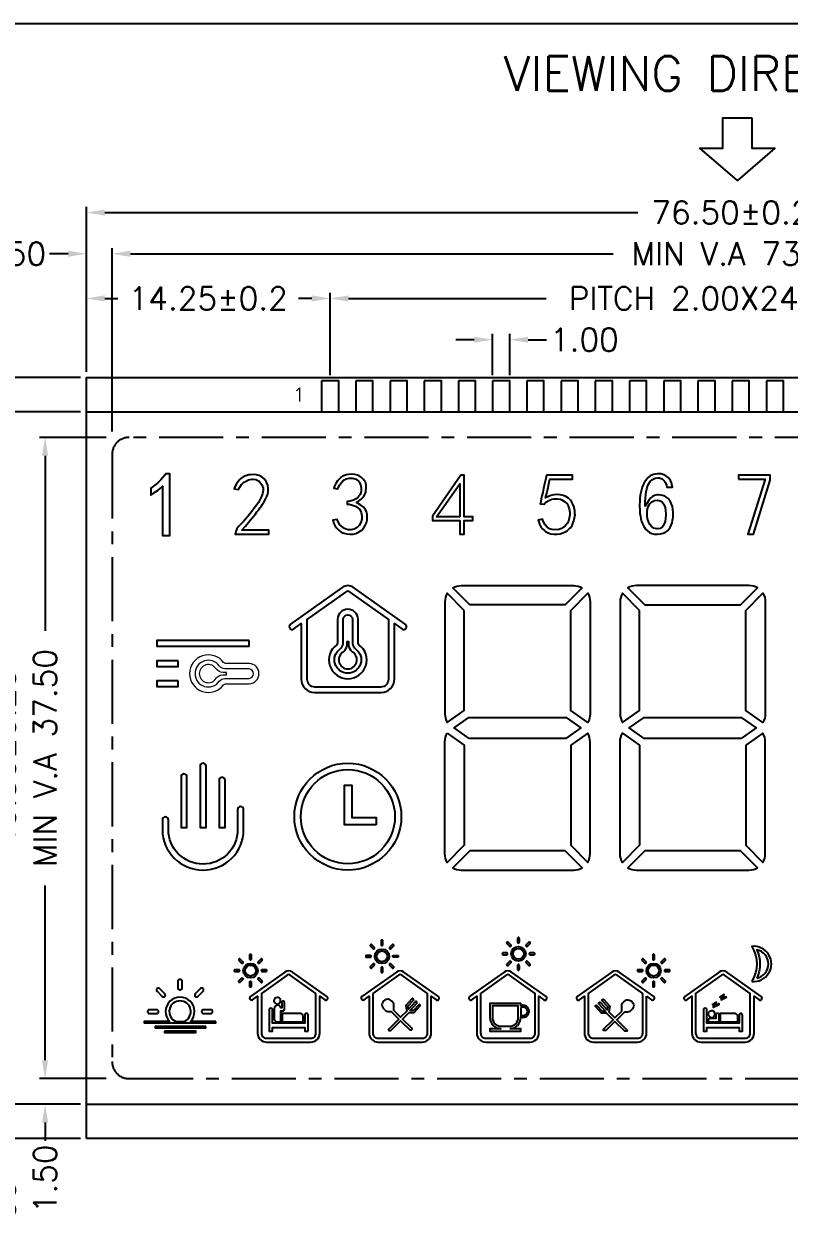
# Model space of a CAD drawing. Header units: millimetres. Extents: x 38 to 574, y 164 to 344.
# Drawn here: x 77.3 to 122.1, y 216 to 285.5 of the extents above; entities that cross this region are included whole.
import ezdxf
from ezdxf.enums import TextEntityAlignment as Align

# ---------------------------------------------------------------- set-up
doc = ezdxf.new("R2010")
doc.units = ezdxf.units.MM
doc.header["$LTSCALE"] = 3
doc.linetypes.add('CENTER', pattern=[2, 1.25, -0.25, 0.25, -0.25])
doc.layers.get('0').update_dxf_attribs({"linetype": 'CONTINUOUS'})
doc.layers.get('DEFPOINTS').update_dxf_attribs({"linetype": 'CONTINUOUS'})
doc.layers.add('DIM', color=3, linetype='CONTINUOUS')
doc.layers.add('DWG', color=7, linetype='CONTINUOUS')
doc.styles.add('ROMAND', font='romans.shx', dxfattribs={"width": 0.85})
doc.styles.add('ROMANS', font='romans.shx')
doc.dimstyles.new('LCDDIM', dxfattribs={"dimtxt": 0.7, "dimasz": 0.56, "dimexe": 0.175, "dimexo": 0.175, "dimgap": 0.14, "dimtad": 0, "dimzin": 0, "dimdsep": 46, "dimtxsty": 'ROMANS', "dimcen": 2.5, "dimadec": 0, "dimazin": 0, "dimtfac": 1, "dimtofl": 0, "dimtmove": 0, "dimatfit": 3, "dimfxl": 0, "dimarcsym": 0})

# ---------------------------------------------------------------- blocks, each defined once
blk = doc.blocks.new('*D4')
at = {"layer": 'DEFPOINTS', "color": 0}
for p in [(80.968, 269.399), (80.968, 264.775), (95.218, 264.575)]:
    blk.add_point(p, dxfattribs=at)
at = {"layer": 'DIM', "color": 0, "lineweight": -2}
for p, q in [((80.968, 265.11), (80.968, 269.734)), ((95.218, 264.91), (95.218, 269.734)), ((82.04, 269.399), (82.816, 269.399)), ((94.146, 269.399), (93.37, 269.399))]:
    blk.add_line(p, q, dxfattribs=at)
at = {"layer": 'DIM', "color": 0}
for points in [[(82.04, 269.577), (82.04, 269.22), (80.968, 269.399)], [(94.146, 269.577), (94.146, 269.22), (95.218, 269.399)]]:
    blk.add_solid(points, dxfattribs=at)
at = {"layer": 'DIM', "color": 0, "insert": (88.093, 269.399), "char_height": 1.34, "attachment_point": 5, "style": 'ROMANS'}
blk.add_mtext('14.25%%P0.2', dxfattribs=at)
blk = doc.blocks.new('*D5')
at = {"layer": 'DEFPOINTS', "color": 0}
for p in [(143.218, 269.399), (95.218, 264.575), (143.218, 264.575)]:
    blk.add_point(p, dxfattribs=at)
at = {"layer": 'DIM', "color": 0, "lineweight": -2}
for p, q in [((95.218, 264.91), (95.218, 269.734)), ((143.218, 264.91), (143.218, 269.734)), ((96.29, 269.399), (107.847, 269.399)), ((142.146, 269.399), (130.589, 269.399))]:
    blk.add_line(p, q, dxfattribs=at)
at = {"layer": 'DIM', "color": 0}
for points in [[(96.29, 269.577), (96.29, 269.22), (95.218, 269.399)], [(142.146, 269.577), (142.146, 269.22), (143.218, 269.399)]]:
    blk.add_solid(points, dxfattribs=at)
at = {"layer": 'DIM', "color": 0, "insert": (119.218, 269.399), "char_height": 1.34, "attachment_point": 5, "style": 'ROMANS'}
blk.add_mtext('PITCH 2.00X24=48.00', dxfattribs=at)
blk = doc.blocks.new('*D7')
at = {"layer": 'DEFPOINTS', "color": 0}
for p in [(105.718, 266.987), (104.718, 264.575), (105.718, 264.575)]:
    blk.add_point(p, dxfattribs=at)
at = {"layer": 'DIM', "color": 0, "lineweight": -2}
for p, q in [((103.646, 266.987), (102.574, 266.987)), ((104.718, 264.91), (104.718, 267.322)), ((105.718, 264.91), (105.718, 267.322)), ((106.79, 266.987), (107.862, 266.987))]:
    blk.add_line(p, q, dxfattribs=at)
at = {"layer": 'DIM', "color": 0}
for points in [[(103.646, 267.165), (103.646, 266.808), (104.718, 266.987)], [(106.79, 267.165), (106.79, 266.808), (105.718, 266.987)]]:
    blk.add_solid(points, dxfattribs=at)
at = {"layer": 'DIM', "color": 0, "insert": (110.076, 266.987), "char_height": 1.34, "attachment_point": 5, "style": 'ROMANS'}
blk.add_mtext('1.00', dxfattribs=at)
blk = doc.blocks.new('*D11')
at = {"layer": 'DEFPOINTS', "color": 0}
for p in [(80.968, 272.011), (80.968, 264.775), (82.468, 261.275)]:
    blk.add_point(p, dxfattribs=at)
at = {"layer": 'DIM', "color": 0, "lineweight": -2}
for p, q in [((80.968, 265.11), (80.968, 272.346)), ((82.468, 261.61), (82.468, 272.346)), ((79.896, 272.011), (78.824, 272.011)), ((83.54, 272.011), (84.612, 272.011))]:
    blk.add_line(p, q, dxfattribs=at)
at = {"layer": 'DIM', "color": 0}
for points in [[(79.896, 272.189), (79.896, 271.832), (80.968, 272.011)], [(83.54, 272.189), (83.54, 271.832), (82.468, 272.011)]]:
    blk.add_solid(points, dxfattribs=at)
at = {"layer": 'DIM', "color": 0, "insert": (76.61, 272.011), "char_height": 1.34, "attachment_point": 5, "style": 'ROMANS'}
blk.add_mtext('1.50', dxfattribs=at)
blk = doc.blocks.new('*D12')
at = {"layer": 'DEFPOINTS', "color": 0}
for p in [(82.468, 223.775), (78.556, 222.275), (80.968, 222.275)]:
    blk.add_point(p, dxfattribs=at)
at = {"layer": 'DIM', "color": 0, "lineweight": -2}
for p, q in [((78.556, 224.847), (78.556, 225.919)), ((82.133, 223.775), (78.221, 223.775)), ((80.633, 222.275), (78.221, 222.275)), ((78.556, 221.203), (78.556, 220.131))]:
    blk.add_line(p, q, dxfattribs=at)
at = {"layer": 'DIM', "color": 0}
for points in [[(78.377, 224.847), (78.735, 224.847), (78.556, 223.775)], [(78.377, 221.203), (78.735, 221.203), (78.556, 222.275)]]:
    blk.add_solid(points, dxfattribs=at)
at = {"layer": 'DIM', "color": 0, "insert": (78.556, 217.916), "char_height": 1.34, "attachment_point": 5, "rotation": 90, "style": 'ROMANS'}
blk.add_mtext('1.50', dxfattribs=at)
blk = doc.blocks.new('*D13')
at = {"layer": 'DEFPOINTS', "color": 0}
for p in [(78.556, 261.275), (82.468, 261.275), (82.468, 223.775)]:
    blk.add_point(p, dxfattribs=at)
at = {"layer": 'DIM', "color": 0, "lineweight": -2}
for p, q in [((82.133, 261.275), (78.221, 261.275)), ((78.556, 260.203), (78.556, 249.971)), ((78.556, 224.847), (78.556, 235.078)), ((82.133, 223.775), (78.221, 223.775))]:
    blk.add_line(p, q, dxfattribs=at)
at = {"layer": 'DIM', "color": 0}
for points in [[(78.377, 260.203), (78.735, 260.203), (78.556, 261.275)], [(78.377, 224.847), (78.735, 224.847), (78.556, 223.775)]]:
    blk.add_solid(points, dxfattribs=at)
at = {"layer": 'DIM', "color": 0, "insert": (78.556, 242.525), "char_height": 1.34, "attachment_point": 5, "rotation": 90, "style": 'ROMANS'}
blk.add_mtext('MIN V.A 37.50', dxfattribs=at)
blk = doc.blocks.new('*D14')
at = {"layer": 'DEFPOINTS', "color": 0}
for p in [(76.144, 262.775), (80.968, 262.775), (80.968, 222.275)]:
    blk.add_point(p, dxfattribs=at)
at = {"layer": 'DIM', "color": 0, "lineweight": -2}
for p, q in [((80.633, 262.775), (75.809, 262.775)), ((76.144, 261.703), (76.144, 248.535)), ((76.144, 223.347), (76.144, 236.514)), ((80.633, 222.275), (75.809, 222.275))]:
    blk.add_line(p, q, dxfattribs=at)
at = {"layer": 'DIM', "color": 0}
for points in [[(75.965, 261.703), (76.323, 261.703), (76.144, 262.775)], [(75.965, 223.347), (76.323, 223.347), (76.144, 222.275)]]:
    blk.add_solid(points, dxfattribs=at)
at = {"layer": 'DIM', "color": 0, "insert": (76.144, 242.525), "char_height": 1.34, "attachment_point": 5, "rotation": 90, "style": 'ROMANS'}
blk.add_mtext('40.50%%p0.20', dxfattribs=at)
blk = doc.blocks.new('*D15')
at = {"layer": 'DEFPOINTS', "color": 0}
for p in [(73.732, 264.775), (80.968, 264.775), (80.968, 220.275)]:
    blk.add_point(p, dxfattribs=at)
at = {"layer": 'DIM', "color": 0, "lineweight": -2}
for p, q in [((80.633, 264.775), (73.397, 264.775)), ((73.732, 263.703), (73.732, 248.535)), ((73.732, 221.347), (73.732, 236.514)), ((80.633, 220.275), (73.397, 220.275))]:
    blk.add_line(p, q, dxfattribs=at)
at = {"layer": 'DIM', "color": 0}
for points in [[(73.553, 263.703), (73.911, 263.703), (73.732, 264.775)], [(73.553, 221.347), (73.911, 221.347), (73.732, 220.275)]]:
    blk.add_solid(points, dxfattribs=at)
at = {"layer": 'DIM', "color": 0, "insert": (73.732, 242.525), "char_height": 1.34, "attachment_point": 5, "rotation": 90, "style": 'ROMANS'}
blk.add_mtext('44.50%%p0.20', dxfattribs=at)
blk = doc.blocks.new('*D16')
at = {"layer": 'DEFPOINTS', "color": 0}
for p in [(155.968, 272.011), (82.468, 261.275), (155.968, 261.275)]:
    blk.add_point(p, dxfattribs=at)
at = {"layer": 'DIM', "color": 0, "lineweight": -2}
for p, q in [((82.468, 261.61), (82.468, 272.346)), ((155.968, 261.61), (155.968, 272.346)), ((83.54, 272.011), (111.771, 272.011)), ((154.896, 272.011), (126.664, 272.011))]:
    blk.add_line(p, q, dxfattribs=at)
at = {"layer": 'DIM', "color": 0}
for points in [[(83.54, 272.189), (83.54, 271.832), (82.468, 272.011)], [(154.896, 272.189), (154.896, 271.832), (155.968, 272.011)]]:
    blk.add_solid(points, dxfattribs=at)
at = {"layer": 'DIM', "color": 0, "insert": (119.218, 272.011), "char_height": 1.34, "attachment_point": 5, "style": 'ROMANS'}
blk.add_mtext('MIN V.A 73.50', dxfattribs=at)
blk = doc.blocks.new('*D17')
at = {"layer": 'DEFPOINTS', "color": 0}
for p in [(157.468, 274.423), (80.968, 264.775), (157.468, 264.775)]:
    blk.add_point(p, dxfattribs=at)
at = {"layer": 'DIM', "color": 0, "lineweight": -2}
for p, q in [((80.968, 265.11), (80.968, 274.758)), ((82.04, 274.423), (113.207, 274.423)), ((156.396, 274.423), (125.229, 274.423)), ((157.468, 265.11), (157.468, 274.758))]:
    blk.add_line(p, q, dxfattribs=at)
at = {"layer": 'DIM', "color": 0}
for points in [[(82.04, 274.601), (82.04, 274.244), (80.968, 274.423)], [(156.396, 274.601), (156.396, 274.244), (157.468, 274.423)]]:
    blk.add_solid(points, dxfattribs=at)
at = {"layer": 'DIM', "color": 0, "insert": (119.218, 274.423), "char_height": 1.34, "attachment_point": 5, "style": 'ROMANS'}
blk.add_mtext('76.50%%p0.20', dxfattribs=at)
blk = doc.blocks.new('*D20')
at = {"layer": 'DEFPOINTS', "color": 0}
for p in [(80.968, 222.275), (76.144, 220.275), (80.968, 220.275)]:
    blk.add_point(p, dxfattribs=at)
at = {"layer": 'DIM', "color": 0, "lineweight": -2}
for p, q in [((76.144, 223.347), (76.144, 224.419)), ((80.633, 222.275), (75.809, 222.275)), ((80.633, 220.275), (75.809, 220.275)), ((76.144, 219.203), (76.144, 218.131))]:
    blk.add_line(p, q, dxfattribs=at)
at = {"layer": 'DIM', "color": 0}
for points in [[(75.965, 223.347), (76.323, 223.347), (76.144, 222.275)], [(75.965, 219.203), (76.323, 219.203), (76.144, 220.275)]]:
    blk.add_solid(points, dxfattribs=at)
at = {"layer": 'DIM', "color": 0, "insert": (76.144, 215.821), "char_height": 1.34, "attachment_point": 5, "rotation": 90, "style": 'ROMANS'}
blk.add_mtext('2.00', dxfattribs=at)
blk = doc.blocks.new('DWG')
at = {"layer": 'DWG'}
for points in [[(4.579, 38.797), (4.467, 38.653), (4.345, 38.516), (4.215, 38.384), (4.076, 38.258), (3.927, 38.138), (3.769, 38.025), (3.769, 37.628), (3.879, 37.696), (4.043, 37.806), (4.196, 37.92), (4.333, 38.033), (4.458, 38.15), (4.458, 35.266), (4.875, 35.266), (4.875, 38.861), (4.624, 38.861)], [(9.953, 38.813), (9.789, 38.822), (9.598, 38.812), (9.494, 38.801), (9.322, 38.76), (9.169, 38.692), (9.03, 38.597), (8.972, 38.543), (8.869, 38.425), (8.775, 38.281), (8.689, 38.111), (8.644, 37.995), (8.903, 37.954), (8.963, 38.086), (9.076, 38.247), (9.214, 38.372), (9.295, 38.427), (9.473, 38.513), (9.665, 38.552), (9.71, 38.557), (9.91, 38.53), (10.093, 38.437), (10.141, 38.389), (10.26, 38.229), (10.329, 38.037), (10.329, 37.895), (10.295, 37.705), (10.22, 37.499), (10.208, 37.468), (10.141, 37.339), (10.054, 37.193), (9.946, 37.033), (9.817, 36.857), (9.668, 36.665), (9.579, 36.551), (9.439, 36.377), (9.308, 36.222), (9.187, 36.083), (9.075, 35.964), (8.973, 35.866), (8.899, 35.79), (8.794, 35.648), (8.73, 35.501), (8.7, 35.343), (8.7, 35.336), (10.671, 35.336), (10.671, 35.573), (9.085, 35.573), (9.296, 35.816), (9.455, 36.002), (9.602, 36.178), (9.738, 36.343), (9.861, 36.497), (9.974, 36.64), (10.075, 36.771), (10.164, 36.892), (10.241, 37.002), (10.306, 37.101), (10.373, 37.204), (10.472, 37.382), (10.549, 37.548), (10.6, 37.702), (10.629, 37.844), (10.629, 38.028), (10.603, 38.2), (10.552, 38.351), (10.506, 38.426), (10.399, 38.57), (10.279, 38.679), (10.278, 38.68), (10.108, 38.761)], [(16.208, 38.542), (16.091, 38.662), (15.948, 38.757), (15.851, 38.793), (15.686, 38.83), (15.509, 38.844), (15.318, 38.834), (15.199, 38.814), (15.033, 38.759), (14.896, 38.677), (14.777, 38.563), (14.683, 38.449), (14.589, 38.303), (14.505, 38.14), (14.466, 38.039), (14.702, 37.999), (14.794, 38.202), (14.905, 38.367), (15.034, 38.493), (15.182, 38.571), (15.372, 38.619), (15.569, 38.614), (15.763, 38.547), (15.922, 38.42), (16.026, 38.253), (16.069, 38.053), (16.06, 37.839), (15.998, 37.652), (15.882, 37.496), (15.774, 37.415), (15.61, 37.335), (15.417, 37.279), (15.255, 37.255), (15.255, 37.103), (15.353, 37.085), (15.558, 37.036), (15.731, 36.972), (15.876, 36.889), (15.977, 36.78), (16.069, 36.606), (16.112, 36.402), (16.106, 36.211), (16.052, 36.021), (15.95, 35.853), (15.83, 35.722), (15.657, 35.627), (15.46, 35.595), (15.276, 35.602), (15.087, 35.665), (14.931, 35.78), (14.822, 35.894), (14.715, 36.059), (14.662, 36.193), (14.413, 36.151), (14.413, 36.15), (14.468, 35.969), (14.541, 35.813), (14.635, 35.681), (14.752, 35.571), (14.759, 35.565), (14.902, 35.464), (15.053, 35.395), (15.217, 35.352), (15.4, 35.337), (15.424, 35.336), (15.598, 35.346), (15.76, 35.385), (15.915, 35.454), (16.063, 35.554), (16.096, 35.581), (16.214, 35.706), (16.305, 35.844), (16.37, 36.001), (16.412, 36.176), (16.419, 36.297), (16.411, 36.481), (16.375, 36.642), (16.315, 36.78), (16.295, 36.808), (16.181, 36.938), (16.046, 37.042), (15.782, 37.183), (15.917, 37.273), (16.073, 37.394), (16.192, 37.521), (16.277, 37.653), (16.329, 37.795), (16.346, 37.87), (16.363, 38.048), (16.352, 38.217), (16.31, 38.378), (16.301, 38.397)], [(21.885, 38.792), (20.227, 36.394), (20.227, 36.13), (21.836, 36.13), (21.836, 35.336), (22.093, 35.336), (22.093, 36.13), (22.594, 36.13), (22.594, 36.347), (22.093, 36.347), (22.093, 38.792)], [(21.836, 36.347), (20.462, 36.347), (21.836, 38.285)], [(26.894, 38.791), (26.85, 38.587), (26.785, 38.287), (26.728, 38.019), (26.677, 37.782), (26.633, 37.579), (26.594, 37.408), (26.563, 37.27), (26.538, 37.162), (26.527, 37.122), (26.768, 37.095), (26.866, 37.203), (27.029, 37.314), (27.215, 37.38), (27.323, 37.402), (27.524, 37.413), (27.71, 37.38), (27.788, 37.352), (27.957, 37.253), (28.104, 37.104), (28.164, 36.998), (28.231, 36.815), (28.263, 36.607), (28.258, 36.472), (28.23, 36.277), (28.175, 36.096), (28.115, 35.984), (27.992, 35.829), (27.836, 35.709), (27.784, 35.68), (27.614, 35.617), (27.417, 35.595), (27.2, 35.615), (27.074, 35.654), (26.932, 35.746), (26.813, 35.887), (26.717, 36.068), (26.667, 36.225), (26.419, 36.156), (26.43, 36.111), (26.492, 35.928), (26.57, 35.775), (26.664, 35.65), (26.776, 35.55), (26.839, 35.504), (26.996, 35.417), (27.156, 35.362), (27.322, 35.335), (27.333, 35.335), (27.525, 35.337), (27.695, 35.362), (27.856, 35.415), (27.945, 35.452), (28.096, 35.538), (28.23, 35.652), (28.293, 35.714), (28.388, 35.852), (28.462, 36.022), (28.493, 36.112), (28.537, 36.288), (28.563, 36.462), (28.561, 36.522), (28.55, 36.706), (28.522, 36.88), (28.509, 36.92), (28.443, 37.087), (28.365, 37.256), (28.302, 37.334), (28.178, 37.446), (28.018, 37.543), (27.872, 37.595), (27.698, 37.639), (27.522, 37.661), (27.487, 37.661), (27.323, 37.641), (27.152, 37.595), (26.834, 37.467), (26.913, 37.736), (26.955, 37.897), (26.997, 38.076), (27.039, 38.277), (27.094, 38.552), (28.417, 38.552), (28.417, 38.791)], [(33.25, 38.61), (33.421, 38.634), (33.485, 38.632), (33.665, 38.574), (33.794, 38.441), (33.84, 38.374), (33.912, 38.206), (33.927, 38.088), (34.253, 38.088), (34.245, 38.187), (34.203, 38.336), (34.137, 38.475), (34.044, 38.606), (34.001, 38.652), (33.881, 38.75), (33.751, 38.818), (33.607, 38.86), (33.444, 38.874), (33.386, 38.873), (33.229, 38.852), (33.088, 38.809), (32.959, 38.743), (32.843, 38.654), (32.739, 38.542), (32.644, 38.402), (32.615, 38.351), (32.55, 38.221), (32.494, 38.084), (32.447, 37.937), (32.409, 37.78), (32.379, 37.612), (32.357, 37.436), (32.344, 37.249), (32.34, 37.051), (32.34, 36.98), (32.347, 36.768), (32.362, 36.572), (32.386, 36.392), (32.417, 36.227), (32.457, 36.078), (32.504, 35.945), (32.559, 35.829), (32.621, 35.727), (32.689, 35.64), (32.8, 35.529), (32.922, 35.445), (33.056, 35.385), (33.202, 35.348), (33.363, 35.335), (33.389, 35.337), (33.565, 35.352), (33.717, 35.391), (33.85, 35.453), (33.965, 35.537), (34.064, 35.646), (34.119, 35.728), (34.184, 35.857), (34.235, 36.001), (34.271, 36.16), (34.293, 36.336), (34.3, 36.528), (34.299, 36.603), (34.284, 36.786), (34.253, 36.95), (34.205, 37.097), (34.143, 37.23), (34.064, 37.346), (34, 37.417), (33.883, 37.512), (33.753, 37.579), (33.607, 37.62), (33.444, 37.634), (33.371, 37.631), (33.216, 37.6), (33.084, 37.539), (32.993, 37.466), (32.892, 37.348), (32.663, 36.977), (32.663, 37.229), (32.675, 37.446), (32.694, 37.644), (32.722, 37.823), (32.758, 37.988), (32.805, 38.133), (32.859, 38.263), (32.96, 38.41), (33.095, 38.534)], [(38.112, 38.557), (39.673, 38.557), (38.662, 35.336), (39.001, 35.336), (39.971, 38.498), (39.971, 38.798), (38.112, 38.798)], [(33.826, 36.899), (33.856, 36.725), (33.866, 36.528), (33.866, 36.471), (33.853, 36.259), (33.825, 36.082), (33.78, 35.94), (33.719, 35.834), (33.669, 35.776), (33.534, 35.677), (33.384, 35.644), (33.339, 35.646), (33.179, 35.681), (33.047, 35.765), (32.943, 35.897), (32.915, 35.941), (32.854, 36.076), (32.809, 36.232), (32.782, 36.41), (32.774, 36.611), (32.775, 36.648), (32.797, 36.82), (32.854, 36.976), (32.943, 37.116), (32.949, 37.125), (33.063, 37.236), (33.207, 37.303), (33.384, 37.325), (33.489, 37.313), (33.63, 37.245), (33.74, 37.116), (33.777, 37.044)], [(9.515, 29.122), (4.126, 29.122), (4.126, 28.79), (9.515, 28.79)], [(5.369, 27.942), (4.126, 27.942), (4.126, 27.609), (5.369, 27.609)], [(5.369, 26.761), (4.126, 26.761), (4.126, 26.429), (5.369, 26.429)], [(28.036, 23.398), (22.369, 23.398), (21.493, 24.014), (22.361, 24.624), (28.044, 24.624), (28.912, 24.014)], [(38.275, 23.398), (32.608, 23.398), (31.732, 24.014), (32.6, 24.624), (38.283, 24.624), (39.151, 24.014)], [(16.933, 18.351), (15.087, 18.351), (15.087, 20.664), (15.524, 20.664), (15.524, 18.765), (16.933, 18.765)], [(37.313, 8.265), (37.19, 8.204), (37.272, 8.419), (37.02, 8.267), (37.186, 8.338), (37.105, 8.183), (37.105, 8.106), (37.426, 8.265)], [(36.572, 7.817), (36.816, 7.973), (36.745, 7.758), (36.849, 7.81), (36.977, 7.895), (36.977, 7.817), (36.658, 7.658), (36.658, 7.738), (36.716, 7.858)], [(6.982, 6.552), (4.029, 6.552), (4.029, 6.476), (6.982, 6.476)], [(4.561, 6.278), (4.561, 6.202), (6.397, 6.202), (6.397, 6.278)]]:
    blk.add_lwpolyline(points, close=True, dxfattribs=at)
for points in [[(14.953, 32.228), (11.928, 30.071, 1), (12.122, 29.8), (12.557, 30.111), (12.557, 26.869, 0.414214), (13.343, 26.084), (17.226, 26.084, 0.414214), (18.012, 26.869), (18.012, 30.111), (18.447, 29.8, 1), (18.641, 30.071), (15.616, 32.228, 0.320007)], [(15.146, 31.957), (12.89, 30.348), (12.89, 26.869, 0.414214), (13.343, 26.417), (17.226, 26.417, 0.414214), (17.679, 26.869), (17.679, 30.348), (15.423, 31.957, 0.320007)], [(28.984, 32.198), (27.995, 31.202), (22.411, 31.202), (21.421, 32.198, -0.136063), (21.913, 32.334), (28.492, 32.334, -0.136063)], [(38.732, 32.334), (32.152, 32.334, 0.136063), (31.66, 32.198), (32.65, 31.202), (38.234, 31.202), (39.223, 32.198, 0.136063)], [(22.09, 30.885), (21.1, 31.88, 0.139094), (20.958, 31.379), (20.958, 24.833, 0.139094), (21.1, 24.331), (22.09, 25.027)], [(28.315, 30.885), (29.305, 31.88, -0.139094), (29.447, 31.379), (29.447, 24.833, -0.139094), (29.305, 24.331), (28.315, 25.027)], [(32.329, 30.885), (31.339, 31.88, 0.139094), (31.197, 31.379), (31.197, 24.833, 0.139094), (31.339, 24.331), (32.329, 25.027)], [(38.554, 30.885), (39.544, 31.88, -0.139094), (39.686, 31.379), (39.686, 24.833, -0.139094), (39.544, 24.331), (38.554, 25.027)], [(15.882, 30.378, 0.948577), (14.687, 30.378), (14.687, 28.981, -0.214015), (14.632, 28.876, 3.04756), (15.937, 28.876, -0.214015), (15.882, 28.981)], [(15.561, 28.951, 0.202499), (15.736, 28.626, -3.143835), (14.833, 28.626, 0.202499), (15.008, 28.951), (15.008, 30.378, -0.888352), (15.561, 30.378)], [(15.217, 28.831, -0.204472), (15.013, 28.444, 3.624789), (15.556, 28.444, -0.204472), (15.352, 28.831), (15.35, 29.038), (15.219, 29.038)], [(21.1, 23.697), (22.09, 23.001), (22.09, 17.144), (21.1, 16.148, -0.139094), (20.958, 16.649), (20.958, 23.196, -0.139094)], [(28.315, 23.001), (28.315, 17.144), (29.305, 16.148, 0.139094), (29.447, 16.649), (29.447, 23.196, 0.139094), (29.305, 23.697)], [(32.329, 23.001), (32.329, 17.144), (31.339, 16.148, -0.139094), (31.197, 16.649), (31.197, 23.196, -0.139094), (31.339, 23.697)], [(38.554, 23.001), (38.554, 17.144), (39.544, 16.148, 0.139094), (39.686, 16.649), (39.686, 23.196, 0.139094), (39.544, 23.697)], [(6.646, 21.77), (6.646, 18.19), (6.995, 18.19), (6.995, 21.77, 1)], [(5.533, 21.148), (5.533, 18.19), (5.882, 18.19), (5.882, 21.148, 1)], [(7.758, 20.943), (7.758, 18.19), (8.108, 18.19), (8.108, 20.943, 1)], [(4.447, 18.632), (4.447, 18.067, 1), (9.193, 18.067), (9.193, 19.234, 1), (8.844, 19.234), (8.844, 18.067, -1), (4.797, 18.067), (4.797, 18.632, 1)], [(27.995, 16.826), (22.411, 16.826), (21.421, 15.831, 0.136063), (21.913, 15.695), (28.492, 15.695, 0.136063), (28.984, 15.831)], [(38.234, 16.826), (32.65, 16.826), (31.66, 15.831, 0.136063), (32.152, 15.695), (38.732, 15.695, 0.136063), (39.223, 15.831)], [(16.605, 11.252), (16.759, 11.098, 0.414214), (16.832, 11.098), (16.836, 11.102, 0.414214), (16.836, 11.175), (16.682, 11.329, 0.414214), (16.609, 11.329), (16.605, 11.325, 0.414214)], [(17.278, 11.607, 0.414214), (17.226, 11.555), (17.226, 11.336, 0.414214), (17.278, 11.285), (17.284, 11.285, 0.414214), (17.335, 11.336), (17.335, 11.555, 0.414214), (17.284, 11.607)], [(17.88, 11.329), (17.726, 11.175, 0.414214), (17.726, 11.102), (17.73, 11.098, 0.414214), (17.803, 11.098), (17.957, 11.252, 0.414214), (17.957, 11.325), (17.953, 11.329, 0.414214)], [(24.58, 11.4), (24.735, 11.246, 0.414214), (24.808, 11.246), (24.812, 11.25, 0.414214), (24.812, 11.323), (24.658, 11.477, 0.414214), (24.585, 11.477), (24.58, 11.473, 0.414214)], [(25.202, 11.703), (25.202, 11.484, 0.414214), (25.254, 11.433), (25.26, 11.433, 0.414214), (25.311, 11.484), (25.311, 11.703, 0.414214), (25.26, 11.755), (25.254, 11.755, 0.414214)], [(25.856, 11.477), (25.701, 11.323, 0.414214), (25.701, 11.25), (25.705, 11.246, 0.414214), (25.778, 11.246), (25.933, 11.4, 0.414214), (25.933, 11.473), (25.929, 11.477, 0.414214)], [(38.891, 9.187, 1.124329), (38.891, 11.233, -0.295495)], [(8.92, 10.416), (9.074, 10.261, 0.414214), (9.148, 10.261), (9.152, 10.265, 0.414214), (9.152, 10.338), (8.997, 10.493, 0.414214), (8.924, 10.493), (8.92, 10.489, 0.414214)], [(9.542, 10.718), (9.542, 10.5, 0.414214), (9.593, 10.448), (9.599, 10.448, 0.414214), (9.651, 10.5), (9.651, 10.718, 0.414214), (9.599, 10.77), (9.593, 10.77, 0.414214)], [(10.195, 10.493), (10.041, 10.338, 0.414214), (10.041, 10.265), (10.045, 10.261, 0.414214), (10.118, 10.261), (10.272, 10.416, 0.414214), (10.272, 10.489), (10.268, 10.493, 0.414214)], [(16.379, 10.599), (16.598, 10.599, 0.414214), (16.649, 10.65), (16.649, 10.656, 0.414214), (16.598, 10.708), (16.379, 10.708, 0.414214), (16.327, 10.656), (16.327, 10.65, 0.414214)], [(18.183, 10.599), (17.964, 10.599, -0.414214), (17.912, 10.65), (17.912, 10.656, -0.414214), (17.964, 10.708), (18.183, 10.708, -0.414214), (18.235, 10.656), (18.235, 10.65, -0.414214)], [(24.355, 10.747), (24.574, 10.747, 0.414214), (24.625, 10.798), (24.625, 10.804, 0.414214), (24.574, 10.856), (24.355, 10.856, 0.414214), (24.303, 10.804), (24.303, 10.798, 0.414214)], [(26.159, 10.856), (25.94, 10.856, 0.414214), (25.888, 10.804), (25.888, 10.798, 0.414214), (25.94, 10.747), (26.159, 10.747, 0.414214), (26.21, 10.798), (26.21, 10.804, 0.414214)], [(32.481, 10.416), (32.636, 10.261, 0.414214), (32.709, 10.261), (32.713, 10.265, 0.414214), (32.713, 10.338), (32.559, 10.493, 0.414214), (32.486, 10.493), (32.481, 10.489, 0.414214)], [(33.103, 10.718), (33.103, 10.5, 0.414214), (33.155, 10.448), (33.161, 10.448, 0.414214), (33.212, 10.5), (33.212, 10.718, 0.414214), (33.161, 10.77), (33.155, 10.77, 0.414214)], [(33.757, 10.493), (33.602, 10.338, 0.414214), (33.602, 10.265), (33.606, 10.261, 0.414214), (33.679, 10.261), (33.834, 10.416, 0.414214), (33.834, 10.489), (33.83, 10.493, 0.414214)], [(39.195, 9.377, 0.803235), (39.195, 11.042, -0.211105)], [(8.694, 9.762), (8.913, 9.762, 0.414214), (8.965, 9.814), (8.965, 9.819, 0.414214), (8.913, 9.871), (8.694, 9.871, 0.414214), (8.643, 9.819), (8.643, 9.814, 0.414214)], [(12.048, 9.735, 0.320007), (11.606, 9.735), (9.589, 8.297, 1), (9.718, 8.116), (10.009, 8.324), (10.009, 6.162, 0.414214), (10.532, 5.639), (13.121, 5.639, 0.414214), (13.645, 6.162), (13.645, 8.324), (13.935, 8.116, 1), (14.064, 8.297)], [(10.498, 9.871), (10.279, 9.871, 0.414214), (10.228, 9.819), (10.228, 9.814, 0.414214), (10.279, 9.762), (10.498, 9.762, 0.414214), (10.55, 9.814), (10.55, 9.819, 0.414214)], [(16.107, 8.297, 1), (16.236, 8.116), (16.527, 8.324), (16.527, 6.162, 0.414214), (17.05, 5.639), (19.639, 5.639, 0.414214), (20.163, 6.162), (20.163, 8.324), (20.453, 8.116, 1), (20.582, 8.297), (18.566, 9.735, 0.320007), (18.124, 9.735)], [(16.682, 9.977), (16.836, 10.132, 0.414214), (16.836, 10.205), (16.832, 10.209, 0.414214), (16.759, 10.209), (16.605, 10.054, 0.414214), (16.605, 9.981), (16.609, 9.977, 0.414214)], [(17.335, 9.751), (17.335, 9.97, 0.414214), (17.284, 10.022), (17.278, 10.022, 0.414214), (17.226, 9.97), (17.226, 9.751, 0.414214), (17.278, 9.7), (17.284, 9.7, 0.414214)], [(17.957, 10.054), (17.803, 10.209, 0.414214), (17.73, 10.209), (17.726, 10.205, 0.414214), (17.726, 10.132), (17.88, 9.977, 0.414214), (17.953, 9.977), (17.957, 9.981, 0.414214)], [(22.402, 8.297, 1), (22.531, 8.116), (22.821, 8.324), (22.821, 6.162, 0.414214), (23.345, 5.639), (25.934, 5.639, 0.414214), (26.457, 6.162), (26.457, 8.324), (26.748, 8.116, 1), (26.877, 8.297), (24.86, 9.735, 0.320007), (24.418, 9.735)], [(24.658, 10.125), (24.812, 10.279, 0.414214), (24.812, 10.353), (24.808, 10.357, 0.414214), (24.735, 10.357), (24.58, 10.202, 0.414214), (24.58, 10.129), (24.585, 10.125, 0.414214)], [(25.311, 9.899), (25.311, 10.118, 0.414214), (25.26, 10.17), (25.254, 10.17, 0.414214), (25.202, 10.118), (25.202, 9.899, 0.414214), (25.254, 9.848), (25.26, 9.848, 0.414214)], [(25.933, 10.202), (25.778, 10.357, 0.414214), (25.705, 10.357), (25.701, 10.353, 0.414214), (25.701, 10.279), (25.856, 10.125, 0.414214), (25.929, 10.125), (25.933, 10.129, 0.414214)], [(32.745, 8.324), (33.036, 8.116, 1), (33.164, 8.297), (31.148, 9.735, 0.320007), (30.706, 9.735), (28.69, 8.297, 1), (28.818, 8.116), (29.109, 8.324), (29.109, 6.162, 0.414214), (29.633, 5.639), (32.222, 5.639, 0.414214), (32.745, 6.162)], [(32.526, 9.814), (32.526, 9.819, 0.414214), (32.475, 9.871), (32.256, 9.871, 0.414214), (32.204, 9.819), (32.204, 9.814, 0.414214), (32.256, 9.762), (32.475, 9.762, 0.414214)], [(34.06, 9.871), (33.841, 9.871, 0.414214), (33.789, 9.819), (33.789, 9.814, 0.414214), (33.841, 9.762), (34.06, 9.762, 0.414214), (34.111, 9.814), (34.111, 9.819, 0.414214)], [(39.029, 6.162), (39.029, 8.324), (39.32, 8.116, 1), (39.449, 8.297), (37.432, 9.735, 0.320007), (36.99, 9.735), (34.974, 8.297, 1), (35.103, 8.116), (35.393, 8.324), (35.393, 6.162, 0.414214), (35.917, 5.639), (38.506, 5.639, 0.414214)], [(5.585, 9.212), (5.585, 8.783, -0.414214), (5.479, 8.677), (5.474, 8.677, -0.414214), (5.368, 8.783), (5.368, 9.212, -0.414214), (5.474, 9.318), (5.479, 9.318, -0.414214)], [(9.148, 9.372), (9.152, 9.368, -0.414214), (9.152, 9.295), (8.997, 9.14, -0.414214), (8.924, 9.14), (8.92, 9.144, -0.414214), (8.92, 9.217), (9.074, 9.372, -0.414214)], [(9.651, 8.914), (9.651, 9.133, 0.414214), (9.599, 9.185), (9.593, 9.185, 0.414214), (9.542, 9.133), (9.542, 8.914, 0.414214), (9.593, 8.863), (9.599, 8.863, 0.414214)], [(10.195, 9.14, 0.414214), (10.268, 9.14), (10.272, 9.144, 0.414214), (10.272, 9.217), (10.118, 9.372, 0.414214), (10.045, 9.372), (10.041, 9.368, 0.414214), (10.041, 9.295)], [(13.423, 8.482), (11.919, 9.554, 0.320007), (11.735, 9.554), (10.231, 8.482), (10.231, 6.162, 0.414214), (10.532, 5.861), (13.121, 5.861, 0.414214), (13.423, 6.162)], [(16.748, 8.482), (16.748, 6.162, 0.414214), (17.05, 5.861), (19.639, 5.861, 0.414214), (19.941, 6.162), (19.941, 8.482), (18.437, 9.554, 0.320007), (18.252, 9.554)], [(23.043, 8.482), (23.043, 6.162, 0.414214), (23.345, 5.861), (25.934, 5.861, 0.414214), (26.236, 6.162), (26.236, 8.482), (24.732, 9.554, 0.320007), (24.547, 9.554)], [(32.523, 8.482), (31.019, 9.554, 0.320007), (30.835, 9.554), (29.331, 8.482), (29.331, 6.162, 0.414214), (29.633, 5.861), (32.222, 5.861, 0.414214), (32.523, 6.162)], [(32.709, 9.372, 0.414214), (32.636, 9.372), (32.481, 9.217, 0.414214), (32.481, 9.144), (32.486, 9.14, 0.414214), (32.559, 9.14), (32.713, 9.295, 0.414214), (32.713, 9.368)], [(33.212, 8.914), (33.212, 9.133, 0.414214), (33.161, 9.185), (33.155, 9.185, 0.414214), (33.103, 9.133), (33.103, 8.914, 0.414214), (33.155, 8.863), (33.161, 8.863, 0.414214)], [(33.757, 9.14, 0.414214), (33.83, 9.14), (33.834, 9.144, 0.414214), (33.834, 9.217), (33.679, 9.372, 0.414214), (33.606, 9.372), (33.602, 9.368, 0.414214), (33.602, 9.295)], [(38.807, 6.162), (38.807, 8.482), (37.303, 9.554, 0.320007), (37.119, 9.554), (35.615, 8.482), (35.615, 6.162, 0.414214), (35.917, 5.861), (38.506, 5.861, 0.414214)], [(4.585, 8.306), (4.588, 8.309, 0.414214), (4.588, 8.46), (4.285, 8.763, 0.414214), (4.135, 8.763), (4.132, 8.76, 0.414214), (4.132, 8.61), (4.435, 8.306, 0.414214)], [(6.668, 8.763), (6.365, 8.46, 0.414214), (6.365, 8.309), (6.368, 8.306, 0.414214), (6.518, 8.306), (6.822, 8.61, 0.414214), (6.822, 8.76), (6.819, 8.763, 0.414214)], [(7.572, 6.842), (6.512, 6.842), (6.097, 6.842, 2.293002), (4.856, 6.843), (3.389, 6.843), (3.389, 6.767), (7.572, 6.767)], [(5.73, 6.842, 4.755778), (5.223, 6.842)], [(11.098, 7.878, 0.179869), (11.24, 7.873, 0.200639), (11.335, 7.962, 0.168253), (11.356, 8.06, 0.249248), (11.285, 8.215, 0.08665), (11.231, 8.244, 0.1917), (11.085, 8.234, 0.191737), (10.997, 8.156, 0.101433), (10.967, 8.076, 0.166511), (10.981, 7.976, 0.169519)], [(11.508, 8.03), (11.482, 8.03, 0.474701), (11.425, 7.971), (11.425, 7.642), (11.364, 7.642, 0.285151), (11.215, 7.789, 0.401974), (10.973, 7.586), (10.973, 6.991, 0.355494), (11.146, 6.83), (11.375, 6.83), (11.375, 7.469), (11.52, 7.469, 0.284809), (11.589, 7.563), (11.589, 7.964, 0.386109)], [(19.035, 6.349), (19.038, 6.431), (18.48, 6.985), (18.868, 7.37), (19.166, 7.377), (19.506, 7.754, 1), (19.432, 7.821), (19.126, 7.482), (18.919, 7.477), (19.31, 7.912, 1), (19.215, 7.997), (18.824, 7.562), (18.797, 7.736), (19.115, 8.09, 1), (19.025, 8.171), (18.676, 7.783), (18.735, 7.452), (18.372, 7.092), (17.973, 7.488), (17.979, 7.88, 0.169507), (17.691, 8.14, 0.538848), (17.288, 7.731, 0.215452), (17.614, 7.426), (17.822, 7.424), (18.265, 6.985), (17.653, 6.379), (17.678, 6.309), (17.801, 6.313), (18.372, 6.878), (18.902, 6.353)], [(24.746, 6.421, 0.414214), (25.393, 7.068), (25.393, 7.107, 1.486046), (25.393, 7.766), (25.393, 7.9), (23.59, 7.9), (23.59, 7.068, 0.414214), (24.237, 6.421), (23.59, 6.421), (23.59, 6.268), (25.393, 6.268), (25.393, 6.421)], [(23.738, 7.068, 0.414214), (24.237, 6.569), (24.746, 6.569, 0.414214), (25.245, 7.068), (25.245, 7.752), (23.738, 7.752)], [(25.393, 7.652), (25.393, 7.22, 1.797434)], [(31.619, 6.339), (31.594, 6.269), (31.471, 6.272), (30.9, 6.838), (30.37, 6.312), (30.238, 6.309), (30.234, 6.391), (30.793, 6.945), (30.404, 7.33), (30.106, 7.336), (29.766, 7.714, -1), (29.841, 7.781), (30.146, 7.441), (30.354, 7.437), (29.963, 7.871, -1), (30.057, 7.956), (30.448, 7.522), (30.475, 7.696), (30.157, 8.049, -1), (30.247, 8.131), (30.596, 7.743), (30.537, 7.411), (30.9, 7.051), (31.3, 7.448), (31.293, 7.84, -0.169507), (31.582, 8.1, -0.538848), (31.985, 7.691, -0.215452), (31.659, 7.386), (31.45, 7.384), (31.008, 6.945)], [(3.683, 7.31), (4.112, 7.31, 0.414214), (4.218, 7.416), (4.218, 7.42, 0.414214), (4.112, 7.527), (3.683, 7.527, 0.414214), (3.577, 7.42), (3.577, 7.416, 0.414214)], [(7.27, 7.527), (6.841, 7.527, 0.414214), (6.735, 7.42), (6.735, 7.416, 0.414214), (6.841, 7.31), (7.27, 7.31, 0.414214), (7.377, 7.416), (7.377, 7.42, 0.414214)], [(12.96, 6.269), (12.96, 7.234), (12.959, 7.247), (12.955, 7.26), (12.949, 7.272), (12.942, 7.283), (12.932, 7.293), (12.92, 7.301), (12.907, 7.308), (12.893, 7.313), (12.878, 7.316), (12.863, 7.317), (12.848, 7.316), (12.833, 7.313), (12.819, 7.308), (12.806, 7.301), (12.794, 7.293), (12.784, 7.283), (12.777, 7.272), (12.771, 7.26), (12.767, 7.247), (12.766, 7.234), (12.766, 6.74), (10.886, 6.74), (10.886, 7.562, 0.53719), (10.689, 7.562), (10.69, 6.268), (10.886, 6.269), (10.887, 6.494), (12.767, 6.494), (12.767, 6.269)], [(12.676, 7.138, 0.41095), (12.496, 7.316), (11.446, 7.316), (11.446, 6.831), (12.676, 6.831)], [(38.236, 7.323, 0.348074), (38.154, 7.206), (38.154, 6.739), (36.265, 6.739), (36.265, 7.559, 0.169238), (36.18, 7.631, 0.287306), (36.067, 7.554), (36.068, 6.269), (36.264, 6.269), (36.264, 6.489), (38.159, 6.489), (38.159, 6.269), (38.349, 6.269), (38.349, 7.218, 0.375681)], [(36.447, 7.106, 0.169568), (36.59, 7.072, 0.137911), (36.68, 7.127, 0.074681), (36.723, 7.194, 0.042415), (36.734, 7.236, 0.038524), (36.739, 7.302, 0.095307), (36.716, 7.37, 0.272652), (36.605, 7.458, 0.142867), (36.495, 7.456, 0.158519), (36.373, 7.372, 0.132508), (36.346, 7.305, 0.189627), (36.367, 7.201, 0.1187)], [(36.408, 7.012, 0.305983), (36.352, 6.926), (36.352, 6.901, 0.060253), (36.353, 6.894, 0.444821), (36.418, 6.829), (36.945, 6.829, 0.416092), (36.98, 6.867), (36.98, 7.256, 0.413843), (36.908, 7.319), (36.888, 7.319, 0.167569), (36.813, 7.286, 0.142115), (36.796, 7.248), (36.796, 7.012)], [(38.073, 7.135, 0.434243), (37.869, 7.316), (37.052, 7.316), (37.052, 6.826), (38.073, 6.826)]]:
    blk.add_lwpolyline(points, format="xyb", close=True, dxfattribs=at)
at = {"layer": 'DWG', "lineweight": 0}
for points in [[(8.022, 26.533, -0.214015), (8.127, 26.588), (9.524, 26.588, 0.948577), (9.524, 27.783), (8.127, 27.783, -0.214015), (8.022, 27.838, 3.04756)], [(7.773, 27.637, 3.143835), (7.773, 26.734, -0.202499), (8.097, 26.908), (9.524, 26.908, 0.888352), (9.524, 27.462), (8.097, 27.462, -0.202499)], [(7.977, 27.118), (8.184, 27.119), (8.184, 27.251), (7.977, 27.253, -0.204472), (7.59, 27.457, 3.624789), (7.59, 26.913, -0.204472)]]:
    blk.add_lwpolyline(points, format="xyb", close=True, dxfattribs=at)
at = {"layer": 'DWG'}
for centre, radius in [((15.285, 18.82), 3.125), ((15.285, 18.82), 2.752), ((25.257, 10.801), 0.425), ((25.257, 10.801), 0.316), ((17.281, 10.653), 0.425), ((17.281, 10.653), 0.316), ((9.596, 9.816), 0.425), ((9.596, 9.816), 0.316), ((33.158, 9.816), 0.425), ((33.158, 9.816), 0.316)]:
    blk.add_circle(centre, radius, dxfattribs=at)

msp = doc.modelspace()

# ---------------------------------------------------------------- linework, layer by layer
for p, q in [((80.968, 262.775), (157.468, 262.775)), ((80.968, 222.275), (157.468, 222.275))]:
    msp.add_line(p, q)
for points in [[(213.061, 164.304), (213.061, 285.462), (38.055, 285.462), (38.055, 164.304)], [(80.968, 220.275), (80.968, 264.775), (157.468, 264.775), (157.468, 220.275)], [(94.718, 264.575), (94.718, 262.775), (95.718, 262.775), (95.718, 264.575)], [(96.718, 264.575), (96.718, 262.775), (97.718, 262.775), (97.718, 264.575)], [(98.718, 264.575), (98.718, 262.775), (99.718, 262.775), (99.718, 264.575)], [(100.718, 264.575), (100.718, 262.775), (101.718, 262.775), (101.718, 264.575)], [(102.718, 264.575), (102.718, 262.775), (103.718, 262.775), (103.718, 264.575)], [(104.718, 264.575), (104.718, 262.775), (105.718, 262.775), (105.718, 264.575)], [(106.718, 264.575), (106.718, 262.775), (107.718, 262.775), (107.718, 264.575)], [(108.718, 264.575), (108.718, 262.775), (109.718, 262.775), (109.718, 264.575)], [(110.718, 264.575), (110.718, 262.775), (111.718, 262.775), (111.718, 264.575)], [(112.718, 264.575), (112.718, 262.775), (113.718, 262.775), (113.718, 264.575)], [(114.718, 264.575), (114.718, 262.775), (115.718, 262.775), (115.718, 264.575)], [(116.718, 264.575), (116.718, 262.775), (117.718, 262.775), (117.718, 264.575)], [(118.718, 264.575), (118.718, 262.775), (119.718, 262.775), (119.718, 264.575)], [(120.718, 264.575), (120.718, 262.775), (121.718, 262.775), (121.718, 264.575)]]:
    msp.add_lwpolyline(points, close=True)
at = {"ltscale": 0.2}
msp.add_lwpolyline([(119.876, 279.97), (119.876, 278.195), (121.219, 278.195), (119.024, 276.299), (116.828, 278.195), (118.171, 278.195), (118.171, 279.97)], close=True, dxfattribs=at)
at = {"linetype": 'CENTER'}
msp.add_lwpolyline([(83.468, 223.775), (154.968, 223.775, 0.414214), (155.968, 224.775), (155.968, 260.275, 0.414214), (154.968, 261.275), (83.468, 261.275, 0.414214), (82.468, 260.275), (82.468, 224.775, 0.414214)], format="xyb", close=True, dxfattribs=at)

# ---------------------------------------------------------------- block references
at = {"layer": 'DWG'}
msp.add_blockref('DWG', (80.968, 220.275), dxfattribs=at)

# ---------------------------------------------------------------- texts
at = {"ltscale": 0.2, "style": 'ROMAND'}
msp.add_text('VIEWING DIRECTION', height=2.03472, dxfattribs=at).set_placement((105.358, 281.54))
at = {"style": 'ROMANS'}
msp.add_text('1', height=0.804, dxfattribs=at).set_placement((93.386, 263.775), align=Align.MIDDLE)

# ---------------------------------------------------------------- dimensions: what is measured, and where the dimension line sits
at = {"layer": 'DIM'}
dim = msp.add_aligned_dim(p1=(80.968, 264.775), p2=(157.468, 264.775), distance=9.648, text='<>%%p0.20', dimstyle='LCDDIM', override={"dimtxt": 1.34, "dimasz": 1.072, "dimexe": 0.335, "dimexo": 0.335, "dimgap": 0.268, "dimatfit": 0}, dxfattribs=at)
dim.commit()
dim.dimension.update_dxf_attribs({"geometry": '*D17', "text_midpoint": (119.218, 274.423)})
for base, p1, p2, text, picture, middle in [((155.968, 272.011), (82.468, 261.275), (155.968, 261.275), 'MIN V.A <>', '*D16', (119.218, 272.011)), ((143.218, 269.399), (95.218, 264.575), (143.218, 264.575), 'PITCH 2.00X24=<>', '*D5', (119.218, 269.399)), ((80.968, 269.399), (95.218, 264.575), (80.968, 264.775), '<>%%P0.2', '*D4', (88.093, 269.399))]:
    dim = msp.add_linear_dim(base=base, p1=p1, p2=p2, text=text, dimstyle='LCDDIM', override={"dimtxt": 1.34, "dimasz": 1.072, "dimexe": 0.335, "dimexo": 0.335, "dimgap": 0.268, "dimatfit": 0}, dxfattribs=at)
    dim.commit()
    dim.dimension.update_dxf_attribs({"geometry": picture, "text_midpoint": middle})
for base, p1, p2, picture, middle in [((80.968, 272.011), (82.468, 261.275), (80.968, 264.775), '*D11', (76.61, 272.011)), ((105.718, 266.987), (104.718, 264.575), (105.718, 264.575), '*D7', (110.076, 266.987))]:
    dim = msp.add_linear_dim(base=base, p1=p1, p2=p2, dimstyle='LCDDIM', override={"dimtxt": 1.34, "dimasz": 1.072, "dimexe": 0.335, "dimexo": 0.335, "dimgap": 0.268, "dimatfit": 0}, dxfattribs=at)
    dim.commit()
    dim.dimension.update_dxf_attribs({"geometry": picture, "text_midpoint": middle})
for base, p1, p2, text, picture, middle in [((73.732, 264.775), (80.968, 220.275), (80.968, 264.775), '<>%%p0.20', '*D15', (73.732, 242.525)), ((76.144, 262.775), (80.968, 222.275), (80.968, 262.775), '<>%%p0.20', '*D14', (76.144, 242.525)), ((78.556, 261.275), (82.468, 223.775), (82.468, 261.275), 'MIN V.A <>', '*D13', (78.556, 242.525))]:
    dim = msp.add_linear_dim(base=base, p1=p1, p2=p2, angle=90, text=text, dimstyle='LCDDIM', override={"dimtxt": 1.34, "dimasz": 1.072, "dimexe": 0.335, "dimexo": 0.335, "dimgap": 0.268, "dimatfit": 0}, dxfattribs=at)
    dim.commit()
    dim.dimension.update_dxf_attribs({"geometry": picture, "text_midpoint": middle})
for base, p1, p2, picture, middle in [((78.556, 222.275), (82.468, 223.775), (80.968, 222.275), '*D12', (78.556, 217.916)), ((76.144, 220.275), (80.968, 222.275), (80.968, 220.275), '*D20', (76.144, 215.821))]:
    dim = msp.add_linear_dim(base=base, p1=p1, p2=p2, angle=90, dimstyle='LCDDIM', override={"dimtxt": 1.34, "dimasz": 1.072, "dimexe": 0.335, "dimexo": 0.335, "dimgap": 0.268, "dimatfit": 0}, dxfattribs=at)
    dim.commit()
    dim.dimension.update_dxf_attribs({"geometry": picture, "text_midpoint": middle})

doc.saveas('drawing.dxf')
